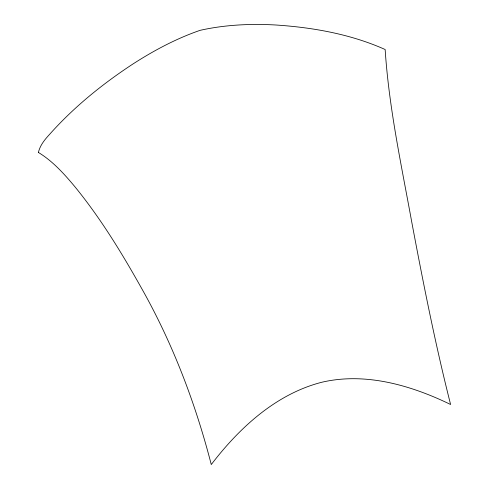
<?xml version="1.0" encoding="UTF-8"?>
<svg xmlns="http://www.w3.org/2000/svg" width="489" height="489" viewBox="0 0 489 489"><rect width="100%" height="100%" fill="white"/><g stroke="black" fill="none" stroke-linecap="round" stroke-linejoin="round"><path stroke-width="0.73" d="M38.405 152.452C52.69 161.089 64.371 174.084 75.098 186.975C100.661 218.357 121.828 253.045 141.572 288.296C172.745 343.486 195.472 403.236 211.272 464.55C239.268 427.844 276.065 393.981 321.713 382.276C365.411 371.988 411.163 385.326 450.601 404.501C435.265 344.054 423.181 282.856 411.665 221.59C401.286 164.542 388.926 107.494 385.155 49.517C350.766 34.151 313.052 27.451 275.668 24.988C250.392 23.594 224.824 24.78 200.074 30.342C176.223 38.576 153.815 50.526 132.653 64.181C102.25 84.132 73.674 107.268 49.468 134.499C44.64 139.72 40.031 145.38 38.405 152.452"/></g></svg>
